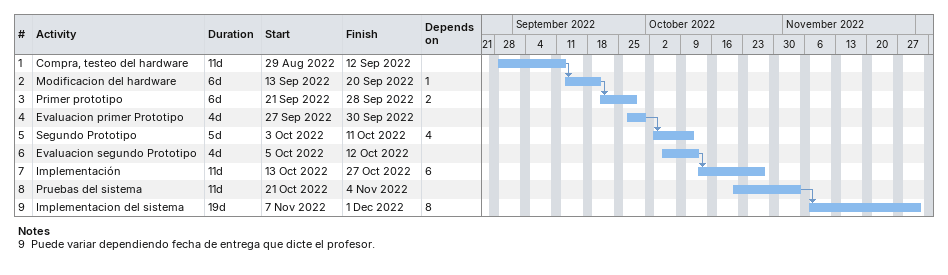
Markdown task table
| ID | Task | Duration | Start | Finish | Predecessors |
|---|---|---|---|---|---|
| 1 | Compra, testeo del hardware | 11d | 2022-08-29 | 2022-09-12 |  |
| 2 | Modificacion del hardware | 6d | 2022-09-13 | 2022-09-20 | 1 |
| 3 | Primer prototipo | 6d | 2022-09-21 | 2022-09-28 | 2 |
| 4 | Evaluacion primer Prototipo | 4d | 2022-09-27 | 2022-09-30 |  |
| 5 | Segundo Prototipo | 5d | 2022-10-03 | 2022-10-11 | 4 |
| 6 | Evaluacion segundo Prototipo | 4d | 2022-10-05 | 2022-10-12 |  |
| 7 | Implementación | 11d | 2022-10-13 | 2022-10-27 | 6 |
| 8 | Pruebas del sistema | 11d | 2022-10-21 | 2022-11-04 |  |
| 9 | Implementacion del sistema | 19d | 2022-11-07 | 2022-12-01 | 8 |

Notes
- 9: Puede variar dependiendo fecha de entrega que dicte el profesor.
